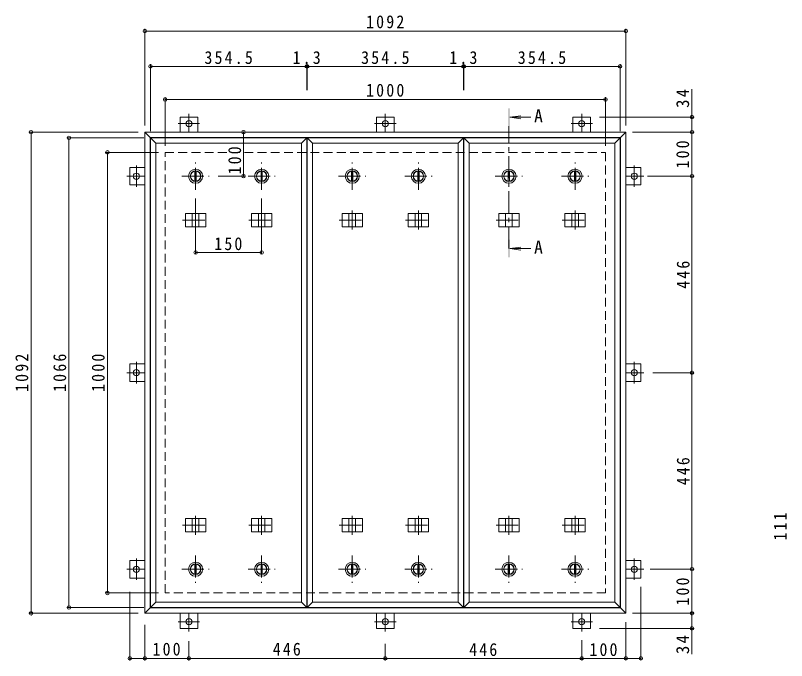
# Model space of a CAD drawing. Units: millimetres at full size, sheet at 1:10, with parts at other scales. Extents: x -1813 to 1894, y -1353 to 1385.
# Drawn here: x -1813 to -63, y -79 to 1385 of the extents above; entities that cross this region are included whole.
import ezdxf
from ezdxf.enums import TextEntityAlignment as Align

# ---------------------------------------------------------------- set-up
doc = ezdxf.new("R2010")
doc.units = ezdxf.units.MM
doc.header["$LTSCALE"] = 10
doc.header["$PDMODE"] = 32
doc.header["$PDSIZE"] = 8
doc.linetypes.add('CHAIN1', pattern=[8, 5, -1, 1, -1])
doc.linetypes.add('DASHED2', pattern=[3, 2, -1])
for name, color, linetype, lineweight in [('0-1_躯体', 2, 'DASHED2', 9), ('0-2_仕上', 3, 'Continuous', 9), ('0-3_建具', 4, 'Continuous', 9), ('0-5_寸法', 4, 'Continuous', 9), ('0-C', 2, 'Continuous', 9), ('0-E', 3, 'Continuous', 9), ('0-F', 7, 'Continuous', 9), ('D-F', 7, 'Continuous', 9)]:
    doc.layers.add(name, color=color, linetype=linetype, lineweight=lineweight)
doc.styles.add('ＭＳ ゴシック', font='')
doc.styles.get('ＭＳ ゴシック').set_extended_font_data('MS Gothic')

msp = doc.modelspace()

# ---------------------------------------------------------------- linework, layer by layer
at = {"layer": '0-1_躯体'}
for p, q in [((-1473.62, 74.39), (-1473.62, 1074.39)), ((-1473.62, 1074.39), (-473.62, 1074.39)), ((-473.62, 1074.39), (-473.62, 74.39)), ((-473.62, 74.39), (-1473.62, 74.39))]:
    msp.add_line(p, q, dxfattribs=at)
at = {"layer": '0-2_仕上'}
for p, q in [((-1506.62, 41.39), (-1506.62, 1107.39)), ((-1494.62, 1095.39), (-1506.62, 1107.39)), ((-1164.12, 1095.39), (-1152.12, 1107.39)), ((-1150.87, 41.39), (-1150.87, 1107.39)), ((-1138.87, 1095.39), (-1150.87, 1107.39)), ((-808.37, 1095.39), (-796.37, 1107.39)), ((-795.12, 41.39), (-795.12, 1107.39)), ((-783.12, 1095.39), (-795.12, 1107.39)), ((-452.62, 1095.39), (-440.62, 1107.39)), ((-1494.62, 53.39), (-1494.62, 1095.39)), ((-1138.87, 53.39), (-1138.87, 1095.39)), ((-783.12, 53.39), (-783.12, 1095.39)), ((-1506.62, 41.39), (-1494.62, 53.39)), ((-1164.12, 53.39), (-1494.62, 53.39)), ((-1152.12, 41.39), (-1164.12, 53.39)), ((-1150.87, 41.39), (-1138.87, 53.39)), ((-808.37, 53.39), (-1138.87, 53.39)), ((-796.37, 41.39), (-808.37, 53.39)), ((-795.12, 41.39), (-783.12, 53.39)), ((-452.62, 53.39), (-783.12, 53.39)), ((-440.62, 41.39), (-452.62, 53.39)), ((-1152.12, 41.39), (-1506.62, 41.39)), ((-796.37, 41.39), (-1150.87, 41.39)), ((-440.62, 41.39), (-795.12, 41.39))]:
    msp.add_line(p, q, dxfattribs=at)
for points in [[(-1506.62, 1107.39), (-1152.12, 1107.39), (-1152.12, 41.39)], [(-1150.87, 1107.39), (-796.37, 1107.39), (-796.37, 41.39)], [(-795.12, 1107.39), (-440.62, 1107.39), (-440.62, 41.39)], [(-1494.62, 1095.39), (-1164.12, 1095.39), (-1164.12, 53.39)], [(-1138.87, 1095.39), (-808.37, 1095.39), (-808.37, 53.39)], [(-783.12, 1095.39), (-452.62, 1095.39), (-452.62, 53.39)]]:
    msp.add_lwpolyline(points, dxfattribs=at)
at = {"layer": '0-3_建具', "color": 2}
for p, q in [((-1519.62, 1120.39), (-1507.62, 1108.39)), ((-1519.62, 28.39), (-1519.62, 1120.39)), ((-1519.62, 1120.39), (-427.62, 1120.39)), ((-1507.62, 40.39), (-1507.62, 1108.39)), ((-1507.62, 1108.39), (-439.62, 1108.39)), ((-439.62, 1108.39), (-427.62, 1120.39)), ((-439.62, 40.39), (-439.62, 1108.39)), ((-427.62, 1120.39), (-427.62, 28.39)), ((-1507.62, 40.39), (-1519.62, 28.39)), ((-439.62, 40.39), (-1507.62, 40.39)), ((-439.62, 40.39), (-427.62, 28.39)), ((-427.62, 28.39), (-1519.62, 28.39))]:
    msp.add_line(p, q, dxfattribs=at)
at = {"layer": '0-3_建具'}
for p, q in [((-1427.46, 935.39), (-1427.46, 905.39)), ((-1427.46, 935.39), (-1381.28, 935.39)), ((-1411.87, 935.39), (-1411.87, 905.39)), ((-1396.87, 935.39), (-1396.87, 905.39)), ((-1381.28, 935.39), (-1381.28, 905.39)), ((-1277.46, 935.39), (-1277.46, 905.39)), ((-1277.46, 935.39), (-1231.28, 935.39)), ((-1261.87, 935.39), (-1261.87, 905.39)), ((-1246.87, 935.39), (-1246.87, 905.39)), ((-1231.28, 935.39), (-1231.28, 905.39)), ((-1071.71, 935.39), (-1071.71, 905.39)), ((-1071.71, 935.39), (-1025.53, 935.39)), ((-1056.12, 935.39), (-1056.12, 905.39)), ((-1041.12, 935.39), (-1041.12, 905.39)), ((-1025.53, 935.39), (-1025.53, 905.39)), ((-921.71, 935.39), (-921.71, 905.39)), ((-921.71, 935.39), (-875.53, 935.39)), ((-906.12, 935.39), (-906.12, 905.39)), ((-891.12, 935.39), (-891.12, 905.39)), ((-875.53, 935.39), (-875.53, 905.39)), ((-715.96, 935.39), (-715.96, 905.39)), ((-715.96, 935.39), (-669.78, 935.39)), ((-700.37, 935.39), (-700.37, 905.39)), ((-685.37, 935.39), (-685.37, 905.39)), ((-669.78, 935.39), (-669.78, 905.39)), ((-565.96, 935.39), (-565.96, 905.39)), ((-565.96, 935.39), (-519.78, 935.39)), ((-550.37, 935.39), (-550.37, 905.39)), ((-535.37, 935.39), (-535.37, 905.39)), ((-519.78, 935.39), (-519.78, 905.39)), ((-1427.46, 905.39), (-1381.28, 905.39)), ((-1277.46, 905.39), (-1231.28, 905.39)), ((-1071.71, 905.39), (-1025.53, 905.39)), ((-921.71, 905.39), (-875.53, 905.39)), ((-715.96, 905.39), (-669.78, 905.39)), ((-565.96, 905.39), (-519.78, 905.39)), ((-1427.46, 213.39), (-1427.46, 243.39)), ((-1427.46, 243.39), (-1381.28, 243.39)), ((-1411.87, 213.39), (-1411.87, 243.39)), ((-1396.87, 213.39), (-1396.87, 243.39)), ((-1381.28, 213.39), (-1381.28, 243.39)), ((-1277.46, 213.39), (-1277.46, 243.39)), ((-1277.46, 243.39), (-1231.28, 243.39)), ((-1261.87, 213.39), (-1261.87, 243.39)), ((-1246.87, 213.39), (-1246.87, 243.39)), ((-1231.28, 213.39), (-1231.28, 243.39)), ((-1071.71, 213.39), (-1071.71, 243.39)), ((-1071.71, 243.39), (-1025.53, 243.39)), ((-1056.12, 213.39), (-1056.12, 243.39)), ((-1041.12, 213.39), (-1041.12, 243.39)), ((-1025.53, 213.39), (-1025.53, 243.39)), ((-921.71, 213.39), (-921.71, 243.39)), ((-921.71, 243.39), (-875.53, 243.39)), ((-906.12, 213.39), (-906.12, 243.39)), ((-891.12, 213.39), (-891.12, 243.39)), ((-875.53, 213.39), (-875.53, 243.39)), ((-715.96, 213.39), (-715.96, 243.39)), ((-715.96, 243.39), (-669.78, 243.39)), ((-700.37, 213.39), (-700.37, 243.39)), ((-685.37, 213.39), (-685.37, 243.39)), ((-669.78, 213.39), (-669.78, 243.39)), ((-565.96, 213.39), (-565.96, 243.39)), ((-565.96, 243.39), (-519.78, 243.39)), ((-550.37, 213.39), (-550.37, 243.39)), ((-535.37, 213.39), (-535.37, 243.39)), ((-519.78, 213.39), (-519.78, 243.39)), ((-1427.46, 213.39), (-1381.28, 213.39)), ((-1277.46, 213.39), (-1231.28, 213.39)), ((-1071.71, 213.39), (-1025.53, 213.39)), ((-921.71, 213.39), (-875.53, 213.39)), ((-715.96, 213.39), (-669.78, 213.39)), ((-565.96, 213.39), (-519.78, 213.39))]:
    msp.add_line(p, q, dxfattribs=at)
at = {"layer": '0-3_建具', "linetype": 'CHAIN1'}
for p, q in [((-1404.37, 942.51), (-1404.37, 899.27)), ((-1254.37, 942.51), (-1254.37, 899.27)), ((-1048.62, 942.51), (-1048.62, 899.27)), ((-898.62, 942.51), (-898.62, 899.27)), ((-542.87, 942.51), (-542.87, 899.27)), ((-1433.78, 920.39), (-1374.96, 920.39)), ((-1283.78, 920.39), (-1224.96, 920.39)), ((-1078.03, 920.39), (-1019.21, 920.39)), ((-928.03, 920.39), (-869.21, 920.39)), ((-722.28, 920.39), (-663.46, 920.39)), ((-572.28, 920.39), (-513.46, 920.39)), ((-1404.37, 206.28), (-1404.37, 249.51)), ((-1254.37, 206.28), (-1254.37, 249.51)), ((-1048.62, 206.28), (-1048.62, 249.51)), ((-898.62, 206.28), (-898.62, 249.51)), ((-692.87, 206.28), (-692.87, 249.51)), ((-542.87, 206.28), (-542.87, 249.51)), ((-1433.78, 228.39), (-1374.96, 228.39)), ((-1283.78, 228.39), (-1224.96, 228.39)), ((-1078.03, 228.39), (-1019.21, 228.39)), ((-928.03, 228.39), (-869.21, 228.39)), ((-722.28, 228.39), (-663.46, 228.39)), ((-572.28, 228.39), (-513.46, 228.39))]:
    msp.add_line(p, q, dxfattribs=at)
at = {"layer": '0-5_寸法'}
for p, q in [((-690.87, 1154.07), (-666.08, 1157.33)), ((-690.87, 1154.07), (-666.08, 1150.81)), ((-690.87, 1154.07), (-643.41, 1154.07)), ((-690.87, 856.09), (-666.08, 859.35)), ((-690.87, 856.09), (-666.08, 852.82)), ((-690.87, 856.09), (-643.41, 856.09))]:
    msp.add_line(p, q, dxfattribs=at)
at = {"layer": '0-5_寸法', "linetype": 'CHAIN1'}
msp.add_line((-692.87, 856.09), (-692.87, 1134.07), dxfattribs=at)
at = {"layer": '0-5_寸法'}
for points in [[(-690.87, 1174.07), (-694.87, 1174.07), (-690.87, 1134.07), (-694.87, 1134.07)], [(-690.87, 836.09), (-694.87, 836.09), (-690.87, 876.09), (-694.87, 876.09)]]:
    msp.add_solid(points, dxfattribs=at)
at = {"layer": '0-C', "linetype": 'CHAIN1'}
for p, q in [((-1404.37, 989.39), (-1404.37, 1051.39)), ((-1254.37, 989.39), (-1254.37, 1051.39)), ((-1048.62, 989.39), (-1048.62, 1051.39)), ((-898.62, 989.39), (-898.62, 1051.39)), ((-542.87, 989.39), (-542.87, 1051.39)), ((-1435.37, 1020.39), (-1373.37, 1020.39)), ((-1285.37, 1020.39), (-1223.37, 1020.39)), ((-1079.62, 1020.39), (-1017.62, 1020.39)), ((-929.62, 1020.39), (-867.62, 1020.39)), ((-723.87, 1020.39), (-661.87, 1020.39)), ((-573.87, 1020.39), (-511.87, 1020.39)), ((-1404.37, 159.39), (-1404.37, 97.39)), ((-1254.37, 159.39), (-1254.37, 97.39)), ((-1048.62, 159.39), (-1048.62, 97.39)), ((-898.62, 159.39), (-898.62, 97.39)), ((-692.87, 159.39), (-692.87, 97.39)), ((-542.87, 159.39), (-542.87, 97.39)), ((-1435.37, 128.39), (-1373.37, 128.39)), ((-1285.37, 128.39), (-1223.37, 128.39)), ((-1079.62, 128.39), (-1017.62, 128.39)), ((-929.62, 128.39), (-867.62, 128.39)), ((-723.87, 128.39), (-661.87, 128.39)), ((-573.87, 128.39), (-511.87, 128.39))]:
    msp.add_line(p, q, dxfattribs=at)
at = {"layer": '0-C'}
for p, q in [((-1405.87, 1031.8), (-1405.87, 1008.99)), ((-1402.87, 1031.8), (-1402.87, 1008.99)), ((-1255.87, 1031.8), (-1255.87, 1008.99)), ((-1252.87, 1031.8), (-1252.87, 1008.99)), ((-1050.12, 1031.8), (-1050.12, 1008.99)), ((-1047.12, 1031.8), (-1047.12, 1008.99)), ((-900.12, 1031.8), (-900.12, 1008.99)), ((-897.12, 1031.8), (-897.12, 1008.99)), ((-694.37, 1031.8), (-694.37, 1008.99)), ((-691.37, 1031.8), (-691.37, 1008.99)), ((-544.37, 1031.8), (-544.37, 1008.99)), ((-541.37, 1031.8), (-541.37, 1008.99)), ((-1405.87, 116.99), (-1405.87, 139.8)), ((-1402.87, 116.99), (-1402.87, 139.8)), ((-1255.87, 116.99), (-1255.87, 139.8)), ((-1252.87, 116.99), (-1252.87, 139.8)), ((-1050.12, 116.99), (-1050.12, 139.8)), ((-1047.12, 116.99), (-1047.12, 139.8)), ((-900.12, 116.99), (-900.12, 139.8)), ((-897.12, 116.99), (-897.12, 139.8)), ((-694.37, 116.99), (-694.37, 139.8)), ((-691.37, 116.99), (-691.37, 139.8)), ((-544.37, 116.99), (-544.37, 139.8)), ((-541.37, 116.99), (-541.37, 139.8))]:
    msp.add_line(p, q, dxfattribs=at)
for centre, radius in [((-1404.37, 1020.39), 16), ((-1254.37, 1020.39), 16), ((-1048.62, 1020.39), 16), ((-898.62, 1020.39), 16), ((-692.87, 1020.39), 16), ((-542.87, 1020.39), 16), ((-1404.37, 1020.39), 12), ((-1404.37, 1020.39), 11.5), ((-1254.37, 1020.39), 12), ((-1254.37, 1020.39), 11.5), ((-1048.62, 1020.39), 12), ((-1048.62, 1020.39), 11.5), ((-898.62, 1020.39), 12), ((-898.62, 1020.39), 11.5), ((-692.87, 1020.39), 12), ((-692.87, 1020.39), 11.5), ((-542.87, 1020.39), 12), ((-542.87, 1020.39), 11.5), ((-1404.37, 128.39), 16), ((-1404.37, 128.39), 12), ((-1254.37, 128.39), 16), ((-1254.37, 128.39), 12), ((-1048.62, 128.39), 16), ((-1048.62, 128.39), 12), ((-898.62, 128.39), 16), ((-898.62, 128.39), 12), ((-692.87, 128.39), 16), ((-692.87, 128.39), 12), ((-542.87, 128.39), 16), ((-542.87, 128.39), 12), ((-1404.37, 128.39), 11.5), ((-1254.37, 128.39), 11.5), ((-1048.62, 128.39), 11.5), ((-898.62, 128.39), 11.5), ((-692.87, 128.39), 11.5), ((-542.87, 128.39), 11.5)]:
    msp.add_circle(centre, radius, dxfattribs=at)
at = {"layer": '0-E', "linetype": 'CHAIN1'}
for p, q in [((-1419.62, 1161.57), (-1419.62, 1120.39)), ((-973.62, 1161.57), (-973.62, 1120.39)), ((-527.62, 1161.57), (-527.62, 1120.39)), ((-1395.24, 1139.59), (-1444, 1139.59)), ((-949.24, 1139.59), (-998, 1139.59)), ((-503.24, 1139.59), (-552, 1139.59)), ((-1538.82, 1044.77), (-1538.82, 996.02)), ((-408.42, 996.02), (-408.42, 1044.77)), ((-1560.79, 1020.39), (-1519.62, 1020.39)), ((-386.45, 1020.39), (-427.62, 1020.39)), ((-1538.82, 598.77), (-1538.82, 550.02)), ((-408.42, 550.02), (-408.42, 598.77)), ((-1560.79, 574.39), (-1519.62, 574.39)), ((-386.45, 574.39), (-427.62, 574.39)), ((-1538.82, 152.77), (-1538.82, 104.02)), ((-408.42, 104.02), (-408.42, 152.77)), ((-1560.79, 128.39), (-1519.62, 128.39)), ((-386.45, 128.39), (-427.62, 128.39)), ((-1419.62, -12.78), (-1419.62, 28.39)), ((-973.62, -12.78), (-973.62, 28.39)), ((-527.62, -12.78), (-527.62, 28.39)), ((-1444, 9.19), (-1395.24, 9.19)), ((-998, 9.19), (-949.24, 9.19)), ((-552, 9.19), (-503.24, 9.19))]:
    msp.add_line(p, q, dxfattribs=at)
at = {"layer": '0-E'}
for p, q in [((-1439.62, 1154.59), (-1399.62, 1154.59)), ((-1439.62, 1154.59), (-1439.62, 1120.39)), ((-1399.62, 1154.59), (-1399.62, 1120.39)), ((-993.62, 1154.59), (-953.62, 1154.59)), ((-993.62, 1154.59), (-993.62, 1120.39)), ((-953.62, 1154.59), (-953.62, 1120.39)), ((-547.62, 1154.59), (-507.62, 1154.59)), ((-547.62, 1154.59), (-547.62, 1120.39)), ((-507.62, 1154.59), (-507.62, 1120.39)), ((-1553.82, 1000.39), (-1553.82, 1040.39)), ((-1553.82, 1040.39), (-1519.62, 1040.39)), ((-393.42, 1040.39), (-427.62, 1040.39)), ((-393.42, 1040.39), (-393.42, 1000.39)), ((-1553.82, 1000.39), (-1519.62, 1000.39)), ((-393.42, 1000.39), (-427.62, 1000.39)), ((-1553.82, 554.39), (-1553.82, 594.39)), ((-1553.82, 594.39), (-1519.62, 594.39)), ((-393.42, 594.39), (-427.62, 594.39)), ((-393.42, 594.39), (-393.42, 554.39)), ((-1553.82, 554.39), (-1519.62, 554.39)), ((-393.42, 554.39), (-427.62, 554.39)), ((-1553.82, 108.39), (-1553.82, 148.39)), ((-1553.82, 148.39), (-1519.62, 148.39)), ((-393.42, 148.39), (-427.62, 148.39)), ((-393.42, 148.39), (-393.42, 108.39)), ((-1553.82, 108.39), (-1519.62, 108.39)), ((-393.42, 108.39), (-427.62, 108.39)), ((-1439.62, -5.81), (-1439.62, 28.39)), ((-1399.62, -5.81), (-1399.62, 28.39)), ((-993.62, -5.81), (-993.62, 28.39)), ((-953.62, -5.81), (-953.62, 28.39)), ((-547.62, -5.81), (-547.62, 28.39)), ((-507.62, -5.81), (-507.62, 28.39)), ((-1399.62, -5.81), (-1439.62, -5.81)), ((-953.62, -5.81), (-993.62, -5.81)), ((-507.62, -5.81), (-547.62, -5.81))]:
    msp.add_line(p, q, dxfattribs=at)
for centre in [(-1419.62, 1139.59), (-973.62, 1139.59), (-527.62, 1139.59), (-1538.82, 1020.39), (-408.42, 1020.39), (-1538.82, 574.39), (-408.42, 574.39), (-1538.82, 128.39), (-408.42, 128.39), (-1419.62, 9.19), (-973.62, 9.19), (-527.62, 9.19)]:
    msp.add_circle(centre, 7, dxfattribs=at)
at = {"layer": '0-F'}
for p, q in [((-1519.62, 1135.39), (-1519.62, 1354.73)), ((-1519.62, 1349.73), (-427.62, 1349.73)), ((-427.62, 1135.39), (-427.62, 1354.73)), ((-1506.62, 1122.39), (-1506.62, 1274.64)), ((-1506.62, 1269.64), (-1152.12, 1269.64)), ((-1152.12, 1272.64), (-1152.12, 1215.42)), ((-1152.12, 1269.64), (-1150.87, 1269.64)), ((-1150.87, 1272.64), (-1150.87, 1215.42)), ((-1150.87, 1269.64), (-796.37, 1269.64)), ((-796.37, 1272.64), (-796.37, 1215.42)), ((-796.37, 1269.64), (-795.12, 1269.64)), ((-795.12, 1272.64), (-795.12, 1215.42)), ((-795.12, 1269.64), (-440.62, 1269.64)), ((-440.62, 1122.39), (-440.62, 1274.64)), ((-277.47, 1154.59), (-277.47, 1217.88)), ((-1473.62, 1089.39), (-1473.62, 1199.49)), ((-1473.62, 1194.49), (-473.62, 1194.49)), ((-473.62, 1089.39), (-473.62, 1199.49)), ((-272.47, 1154.59), (-487.62, 1154.59)), ((-277.47, 1120.39), (-277.47, 1154.59)), ((-1534.62, 1120.39), (-1782.98, 1120.39)), ((-1777.98, 28.39), (-1777.98, 1120.39)), ((-1521.62, 1107.39), (-1696.93, 1107.39)), ((-1691.93, 41.39), (-1691.93, 1107.39)), ((-1295.63, 1120.39), (-1295.63, 1020.39)), ((-412.62, 1120.39), (-272.47, 1120.39)), ((-277.47, 1020.39), (-277.47, 1120.39)), ((-1488.62, 1074.39), (-1609.57, 1074.39)), ((-1604.57, 74.39), (-1604.57, 1074.39)), ((-1292.63, 1020.39), (-1353.37, 1020.39)), ((-378.69, 1020.39), (-272.47, 1020.39)), ((-277.47, 1020.39), (-277.47, 574.39)), ((-1404.37, 844.09), (-1404.37, 969.39)), ((-1254.37, 844.09), (-1254.37, 969.39)), ((-1404.37, 847.09), (-1254.37, 847.09)), ((-274.47, 574.39), (-366.45, 574.39)), ((-277.47, 574.39), (-277.47, 128.39)), ((-372.11, 128.39), (-272.47, 128.39)), ((-277.47, 28.39), (-277.47, 128.39)), ((-393.42, -76.97), (-393.42, 88.39)), ((-1488.62, 74.39), (-1609.57, 74.39)), ((-1553.82, -78.97), (-1553.82, 77.18)), ((-1521.62, 41.39), (-1696.93, 41.39)), ((-1534.62, 28.39), (-1782.98, 28.39)), ((-412.62, 28.39), (-272.47, 28.39)), ((-277.47, 28.39), (-277.47, -5.81)), ((-1519.62, 2.18), (-1519.62, -78.97)), ((-427.62, -76.97), (-427.62, 8.39)), ((-272.47, -5.81), (-487.62, -5.81)), ((-277.47, -5.81), (-277.47, -64.2)), ((-527.62, -76.97), (-527.62, -32.78)), ((-1419.62, -35.12), (-1419.62, -78.97)), ((-973.62, -40.96), (-973.62, -78.97)), ((-1553.82, -73.97), (-1519.62, -73.97)), ((-1519.62, -73.97), (-1419.62, -73.97)), ((-1419.62, -73.97), (-973.62, -73.97)), ((-973.62, -73.97), (-527.62, -73.97)), ((-527.62, -73.97), (-427.62, -73.97)), ((-427.62, -73.97), (-393.42, -73.97))]:
    msp.add_line(p, q, dxfattribs=at)
for p in [(-1519.62, 1349.73), (-427.62, 1349.73), (-1506.62, 1269.64), (-1152.12, 1269.64), (-1150.87, 1269.64), (-796.37, 1269.64), (-795.12, 1269.64), (-440.62, 1269.64), (-1473.62, 1194.49), (-473.62, 1194.49), (-277.47, 1154.59), (-1777.98, 1120.39), (-1295.63, 1120.39), (-277.47, 1120.39), (-1691.93, 1107.39), (-1604.57, 1074.39), (-1295.63, 1020.39), (-277.47, 1020.39), (-1404.37, 847.09), (-1254.37, 847.09), (-277.47, 574.39), (-277.47, 128.39), (-1604.57, 74.39), (-1691.93, 41.39), (-1777.98, 28.39), (-277.47, 28.39), (-277.47, -5.81), (-1553.82, -73.97), (-1519.62, -73.97), (-1419.62, -73.97), (-973.62, -73.97), (-527.62, -73.97), (-427.62, -73.97), (-393.42, -73.97)]:
    msp.add_point(p, dxfattribs=at)

# ---------------------------------------------------------------- texts
at = {"layer": '0-5_寸法', "color": 2, "style": 'ＭＳ ゴシック'}
for p in [(-635.84, 1133.67), (-635.84, 835.69)]:
    msp.add_text('A', height=29.33, dxfattribs=at).set_placement(p, align=Align.BOTTOM_LEFT)
at = {"layer": '0-F', "color": 2, "char_height": 29.33, "attachment_point": 7, "style": 'ＭＳ ゴシック'}
for s, insert in [('\\T1.28;\\W0.9;1092', (-1017.37, 1355.73)), ('\\T1.28;\\W0.9;354.5', (-1384.37, 1274.64)), ('\\T1.27;\\W0.9;1.3', (-1184, 1274.64)), ('\\T1.28;\\W0.9;354.5', (-1028.62, 1274.64)), ('\\T1.27;\\W0.9;1.3', (-828.25, 1274.64)), ('\\T1.28;\\W0.9;354.5', (-672.87, 1274.64)), ('\\T1.28;\\W0.9;1000', (-1017.37, 1200.49)), ('\\T1.27;\\W0.9;150', (-1361.87, 852.09)), ('\\T1.27;\\W0.9;100', (-1502.12, -67.97)), ('\\T1.27;\\W0.9;446', (-1229.12, -67.97)), ('\\T1.27;\\W0.9;446', (-783.12, -68.97)), ('\\T1.27;\\W0.9;100', (-510.12, -68.97))]:
    msp.add_mtext(s, dxfattribs=dict(at, insert=insert))
at = {"layer": '0-F', "color": 2, "char_height": 29.33, "attachment_point": 7, "rotation": 90, "style": 'ＭＳ ゴシック'}
for s, insert in [('\\T1.27;\\W0.95;34', (-283.47, 1175.38)), ('\\T1.27;\\W0.9;100', (-1300.63, 1024.4)), ('\\T1.27;\\W0.9;100', (-283.47, 1037.89)), ('\\T1.27;\\W0.9;446', (-282.47, 764.89)), ('\\T1.28;\\W0.9;1092', (-1783.98, 530.64)), ('\\T1.28;\\W0.9;1066', (-1697.93, 530.64)), ('\\T1.28;\\W0.9;1000', (-1610.57, 530.64)), ('\\T1.27;\\W0.9;446', (-282.47, 318.89)), ('\\T1.27;\\W0.9;100', (-283.47, 45.89)), ('\\T1.27;\\W0.95;34', (-283.47, -64.2))]:
    msp.add_mtext(s, dxfattribs=dict(at, insert=insert))
at = {"layer": 'D-F', "color": 2, "insert": (-62.55, 193.69), "char_height": 29.33, "attachment_point": 7, "rotation": 90, "style": 'ＭＳ ゴシック'}
msp.add_mtext('\\T1.27;\\W0.9;111', dxfattribs=at)

doc.saveas('drawing.dxf')
